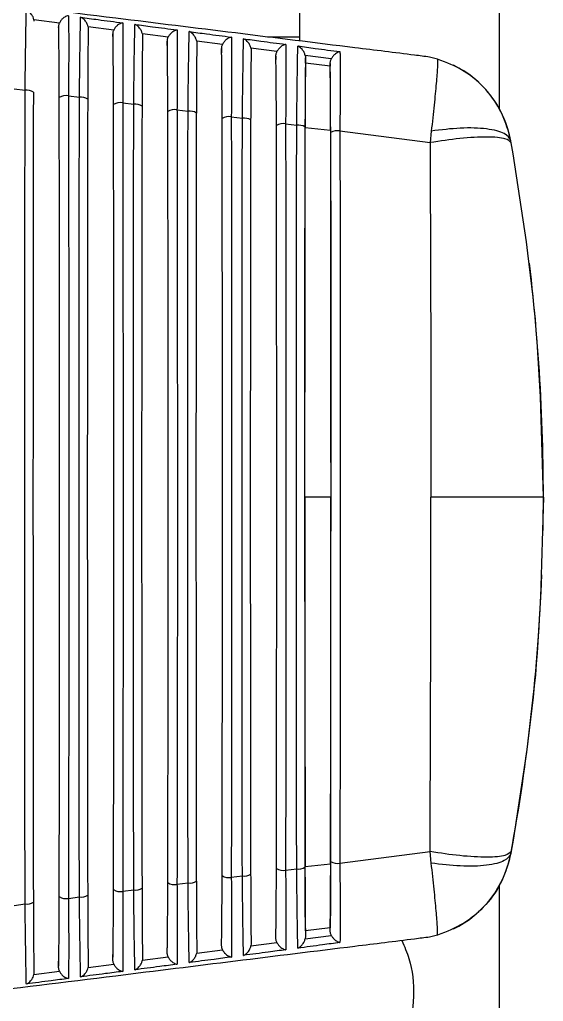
# Model space of a CAD drawing. Extents: x 7 to 135, y 1 to 99.
# Drawn here: x 133.334 to 133.932, y 44.674 to 45.795 of the extents above; entities that cross this region are included whole.
import ezdxf

# ---------------------------------------------------------------- set-up
doc = ezdxf.new("R2010")
doc.units = 0
doc.header["$MEASUREMENT"] = 0
doc.layers.add('OBJECT', color=7, linetype='CONTINUOUS')

msp = doc.modelspace()

# ---------------------------------------------------------------- linework, layer by layer
at = {"layer": 'OBJECT'}
for p, q in [((133.8811, 46.5609), (133.8811, 45.6934)), ((133.6533, 45.8094), (133.6533, 45.7747)), ((133.3791, 45.7906), (133.3499, 45.7944)), ((133.3782, 45.7863), (133.3782, 45.7793)), ((133.4412, 45.7825), (133.4118, 45.7863)), ((133.4402, 45.778), (133.4402, 45.7717)), ((133.5032, 45.7744), (133.4738, 45.7782)), ((133.5022, 45.7697), (133.5022, 45.7641)), ((133.5653, 45.7662), (133.5358, 45.7701)), ((133.6533, 45.7747), (133.6166, 45.7747)), ((133.6533, 45.7747), (133.6533, 45.7705)), ((133.5642, 45.7614), (133.5642, 45.7565)), ((133.6274, 45.758), (133.5977, 45.7619)), ((133.6262, 45.7529), (133.6262, 45.7489)), ((133.6895, 45.7498), (133.6597, 45.7537)), ((133.66, 45.7447), (133.66, 45.7511)), ((133.6882, 45.7413), (133.66, 45.7447)), ((133.6882, 45.7445), (133.6882, 45.7413)), ((133.8109, 45.7495), (133.8017, 45.7518)), ((133.829, 45.7424), (133.829, 45.7424)), ((133.3274, 45.7156), (133.3399, 45.7139)), ((133.3894, 45.7076), (133.4019, 45.7059)), ((133.4514, 45.6995), (133.4639, 45.6979)), ((133.5133, 45.6915), (133.5259, 45.6899)), ((133.5753, 45.6835), (133.588, 45.6819)), ((133.6373, 45.6755), (133.65, 45.6739)), ((133.6596, 45.6713), (133.6886, 45.6682)), ((133.6993, 45.6675), (133.8023, 45.6542)), ((133.8036, 45.6674), (133.8023, 45.6542)), ((133.895, 45.6538), (133.8946, 45.6562)), ((133.689, 45.2495), (133.6592, 45.2495)), ((133.6993, 44.8315), (133.8023, 44.8448)), ((133.8036, 44.8316), (133.8023, 44.8448)), ((133.895, 44.8452), (133.8946, 44.8428)), ((133.6373, 44.8235), (133.65, 44.8251)), ((133.6596, 44.8278), (133.6886, 44.8308)), ((133.5753, 44.8155), (133.588, 44.8171)), ((133.5133, 44.8075), (133.5259, 44.8091)), ((133.8811, 44.8057), (133.8811, 44.0181)), ((133.3894, 44.7915), (133.4019, 44.7931)), ((133.4514, 44.7995), (133.4639, 44.8011)), ((133.3274, 44.7835), (133.3399, 44.7851)), ((133.6882, 44.7578), (133.66, 44.7543)), ((133.6882, 44.7545), (133.6882, 44.7578)), ((133.6262, 44.7461), (133.6262, 44.7501)), ((133.6597, 44.7453), (133.6895, 44.7492)), ((133.66, 44.7479), (133.6597, 44.7453)), ((133.66, 44.7543), (133.66, 44.7479)), ((133.8109, 44.7495), (133.8017, 44.7472)), ((133.829, 44.7566), (133.829, 44.7566)), ((133.5642, 44.7377), (133.5642, 44.7425)), ((133.5977, 44.7371), (133.6274, 44.741)), ((133.598, 44.7395), (133.5977, 44.7371)), ((133.4402, 44.721), (133.4402, 44.7273)), ((133.4738, 44.7208), (133.5032, 44.7246)), ((133.5022, 44.7293), (133.5022, 44.7349)), ((133.5358, 44.7289), (133.5653, 44.7328)), ((133.536, 44.7312), (133.5358, 44.7289)), ((133.3782, 44.7127), (133.3782, 44.7197)), ((133.4118, 44.7127), (133.4412, 44.7165)), ((133.412, 44.7146), (133.4118, 44.7127)), ((133.474, 44.7228), (133.4738, 44.7208)), ((133.3499, 44.7046), (133.3791, 44.7084)), ((133.35, 44.7063), (133.3499, 44.7046))]:
    msp.add_line(p, q, dxfattribs=at)
for centre, radius, start, end in [((133.7765, 45.6345), 0.12, 10.4137, 64.0782), ((133.342, 45.701), 0.0131, 55.8994, 99.2581), ((133.3868, 45.6928), 0.015, 80.0857, 122.0765), ((133.404, 45.6928), 0.0133, 56.3727, 99.164), ((133.4488, 45.6846), 0.0152, 80.2005, 121.6139), ((133.466, 45.6846), 0.0135, 56.8506, 99.0691), ((133.5108, 45.6764), 0.0154, 80.3171, 121.1493), ((133.5281, 45.6765), 0.0136, 57.3297, 98.9737), ((133.5727, 45.6682), 0.0156, 80.4356, 120.6819), ((133.5901, 45.6683), 0.0138, 57.8171, 98.8722), ((133.6347, 45.66), 0.0158, 80.554, 120.2117), ((133.6521, 45.6601), 0.014, 58.3072, 98.7702), ((133.6967, 45.6517), 0.016, 80.6763, 119.7368), ((131.6816, 45.2495), 2.25, 359.0318, 6.8113), ((131.6816, 45.2495), 2.25, 349.5863, 357.7412), ((133.7765, 44.8645), 0.12, 295.9218, 349.5863), ((133.6347, 44.8391), 0.0158, 239.788, 279.446), ((133.6521, 44.8389), 0.014, 261.2289, 301.6928), ((133.6967, 44.8473), 0.016, 240.2625, 279.3243), ((133.5727, 44.8308), 0.0156, 239.3175, 279.5654), ((133.5901, 44.8307), 0.0138, 261.1279, 302.1819), ((133.466, 44.8144), 0.0135, 260.9303, 303.15), ((133.5108, 44.8226), 0.0154, 238.8486, 279.6839), ((133.5281, 44.8226), 0.0136, 261.0274, 302.6683), ((133.3868, 44.8062), 0.015, 237.9251, 279.9127), ((133.404, 44.8062), 0.0133, 260.8355, 303.627), ((133.4488, 44.8144), 0.0152, 238.3853, 279.7996), ((133.342, 44.798), 0.0131, 260.7433, 304.1005)]:
    msp.add_arc(centre, radius, start, end, dxfattribs=at)
for centre, major_axis, start_param, end_param in [((133.3682, 45.2495), (0, 2.2111), 1.360135, 1.781458), ((133.36, 45.2495), (0, 2.2105), 4.504611, 4.920167), ((133.4302, 45.2495), (0, 2.2078), 1.363514, 1.778079), ((133.422, 45.2495), (0, 2.2072), 4.507992, 4.916786), ((133.4922, 45.2495), (0, 2.2046), 1.366901, 1.774692), ((133.484, 45.2495), (0, 2.204), 4.511381, 4.913397), ((133.5542, 45.2495), (0, 2.2013), 1.370296, 1.771297), ((133.546, 45.2495), (0, 2.2007), 4.514778, 4.91), ((133.6162, 45.2495), (0, 2.1981), 1.373699, 1.767893), ((133.608, 45.2495), (0, 2.1975), 4.518183, 4.906595), ((133.6782, 45.2495), (0, 2.1948), 1.377111, 1.764481), ((133.67, 45.2495), (0, 2.1942), 4.521597, 4.903181)]:
    msp.add_ellipse(centre, major_axis=major_axis, ratio=0.008727, start_param=start_param, end_param=end_param, dxfattribs=at)
for points, knots in [([(133.8017, 45.7518), (133.796, 45.7525), (133.7676, 45.7561), (133.6482, 45.7708), (133.4184, 45.7993), (133.2113, 45.8248), (133.0953, 45.8391)], [0, 0, 0, 0, 0.024148, 0.120739, 0.507103, 1, 1, 1, 1]), ([(133.3399, 45.7139), (133.34, 45.7204), (133.3402, 45.7399), (133.3406, 45.7692), (133.341, 45.7919), (133.3412, 45.8018), (133.3413, 45.8046), (133.3413, 45.8053)], [0, 0, 0, 0, 0.150605, 0.454244, 0.757411, 0.940777, 1, 1, 1, 1]), ([(133.3499, 45.7944), (133.3496, 45.7955), (133.349, 45.7979), (133.3468, 45.8014), (133.3441, 45.8039), (133.3421, 45.805), (133.3414, 45.8053), (133.3413, 45.8053)], [0, 0, 0, 0, 0.201837, 0.452546, 0.789369, 0.992111, 1, 1, 1, 1]), ([(133.3499, 45.7944), (133.3499, 45.7943), (133.35, 45.7937), (133.35, 45.7932), (133.35, 45.7927)], [0, 0, 0, 0, 0.1620447, 1, 1, 1, 1]), ([(133.3782, 45.7863), (133.3783, 45.7875), (133.3785, 45.789), (133.379, 45.7904), (133.3791, 45.7906)], [0, 0, 0, 0, 0.845428, 1, 1, 1, 1]), ([(133.3894, 45.799), (133.3894, 45.799), (133.3886, 45.7989), (133.3866, 45.7984), (133.3836, 45.7966), (133.3808, 45.7938), (133.3796, 45.7916), (133.3791, 45.7906)], [0, 0, 0, 0, 0.0081507, 0.2069055, 0.5377494, 0.7912597, 1, 1, 1, 1]), ([(133.3894, 45.799), (133.3894, 45.7983), (133.3895, 45.7957), (133.3896, 45.7866), (133.3897, 45.7657), (133.3896, 45.7359), (133.3894, 45.7153), (133.3894, 45.7076)], [0, 0, 0, 0, 0.0590024, 0.2108554, 0.5147326, 0.8189782, 1, 1, 1, 1]), ([(133.4019, 45.7059), (133.402, 45.7124), (133.4022, 45.732), (133.4026, 45.7613), (133.403, 45.7837), (133.4032, 45.7936), (133.4033, 45.7965), (133.4033, 45.7972)], [0, 0, 0, 0, 0.152332, 0.45946, 0.766109, 0.941052, 1, 1, 1, 1]), ([(133.4033, 45.7972), (133.4099, 45.7963), (133.426, 45.7942), (133.442, 45.7921), (133.4514, 45.7909)], [0, 0, 0, 0, 0.412464, 1, 1, 1, 1]), ([(133.4118, 45.7863), (133.4116, 45.7874), (133.4109, 45.7899), (133.4086, 45.7934), (133.406, 45.7959), (133.4041, 45.7969), (133.4034, 45.7972), (133.4033, 45.7972)], [0, 0, 0, 0, 0.20674, 0.464932, 0.810713, 0.992038, 1, 1, 1, 1]), ([(133.4514, 45.7909), (133.4514, 45.7909), (133.4507, 45.7908), (133.4487, 45.7902), (133.4458, 45.7886), (133.4429, 45.7858), (133.4417, 45.7835), (133.4412, 45.7825)], [0, 0, 0, 0, 0.0082326, 0.1870017, 0.5256311, 0.7861812, 1, 1, 1, 1]), ([(133.4514, 45.7909), (133.4514, 45.7901), (133.4515, 45.7875), (133.4516, 45.778), (133.4517, 45.7567), (133.4516, 45.7271), (133.4514, 45.7068), (133.4514, 45.6995)], [0, 0, 0, 0, 0.0587321, 0.212375, 0.5198861, 0.8277772, 1, 1, 1, 1]), ([(133.4639, 45.6979), (133.464, 45.7044), (133.4642, 45.724), (133.4646, 45.7534), (133.465, 45.7756), (133.4652, 45.7855), (133.4653, 45.7883), (133.4653, 45.7891)], [0, 0, 0, 0, 0.154143, 0.464927, 0.77522, 0.941323, 1, 1, 1, 1]), ([(133.4653, 45.7891), (133.4719, 45.7882), (133.488, 45.7861), (133.504, 45.784), (133.5134, 45.7827)], [0, 0, 0, 0, 0.412431, 1, 1, 1, 1]), ([(133.4738, 45.7782), (133.4735, 45.7794), (133.4728, 45.7819), (133.4705, 45.7854), (133.4678, 45.7878), (133.466, 45.7888), (133.4654, 45.789), (133.4653, 45.7891)], [0, 0, 0, 0, 0.211947, 0.477995, 0.832967, 0.991967, 1, 1, 1, 1]), ([(133.3788, 45.7055), (133.3788, 45.7174), (133.3788, 45.7412), (133.3785, 45.7701), (133.3783, 45.7809), (133.3782, 45.7863)], [0, 0, 0, 0, 0.336125, 0.672319, 1, 1, 1, 1]), ([(133.412, 45.7844), (133.4119, 45.779), (133.4117, 45.7681), (133.4115, 45.7392), (133.4114, 45.7157), (133.4114, 45.7039)], [0, 0, 0, 0, 0.333135, 0.666223, 1, 1, 1, 1]), ([(133.4118, 45.7863), (133.4119, 45.7862), (133.412, 45.7856), (133.412, 45.7849), (133.412, 45.7844)], [0, 0, 0, 0, 0.2141516, 1, 1, 1, 1]), ([(133.4402, 45.778), (133.4403, 45.7793), (133.4405, 45.7808), (133.4411, 45.7823), (133.4412, 45.7825)], [0, 0, 0, 0, 0.819105, 1, 1, 1, 1]), ([(133.4408, 45.6975), (133.4408, 45.7094), (133.4407, 45.7333), (133.4405, 45.7619), (133.4403, 45.7728), (133.4402, 45.778)], [0, 0, 0, 0, 0.3406012, 0.6812768, 1, 1, 1, 1]), ([(133.4738, 45.7782), (133.4738, 45.7781), (133.474, 45.7774), (133.474, 45.7767), (133.474, 45.7762)], [0, 0, 0, 0, 0.257404, 1, 1, 1, 1]), ([(133.5134, 45.7827), (133.5134, 45.7827), (133.5128, 45.7826), (133.5109, 45.7821), (133.508, 45.7805), (133.505, 45.7777), (133.5038, 45.7754), (133.5032, 45.7744)], [0, 0, 0, 0, 0.008321, 0.166408, 0.512965, 0.780846, 1, 1, 1, 1]), ([(133.5134, 45.7827), (133.5134, 45.7819), (133.5135, 45.7791), (133.5136, 45.7694), (133.5136, 45.7476), (133.5135, 45.7181), (133.5134, 45.6983), (133.5133, 45.6915)], [0, 0, 0, 0, 0.058464, 0.213983, 0.525307, 0.837022, 1, 1, 1, 1]), ([(133.5259, 45.6899), (133.526, 45.6964), (133.5262, 45.716), (133.5266, 45.7454), (133.527, 45.7674), (133.5272, 45.7773), (133.5273, 45.7801), (133.5273, 45.7809)], [0, 0, 0, 0, 0.156042, 0.470659, 0.784781, 0.941593, 1, 1, 1, 1]), ([(133.5273, 45.7809), (133.5339, 45.78), (133.55, 45.7779), (133.566, 45.7758), (133.5754, 45.7745)], [0, 0, 0, 0, 0.412396, 1, 1, 1, 1]), ([(133.5358, 45.7701), (133.5354, 45.7712), (133.5347, 45.7738), (133.5323, 45.7774), (133.5297, 45.7797), (133.5279, 45.7806), (133.5274, 45.7809), (133.5273, 45.7809)], [0, 0, 0, 0, 0.217444, 0.491747, 0.856139, 0.991889, 1, 1, 1, 1]), ([(133.474, 45.7762), (133.4739, 45.7706), (133.4737, 45.7593), (133.4735, 45.7303), (133.4734, 45.7072), (133.4734, 45.6959)], [0, 0, 0, 0, 0.337675, 0.675295, 1, 1, 1, 1]), ([(133.5022, 45.7697), (133.5023, 45.771), (133.5025, 45.7726), (133.5031, 45.7741), (133.5032, 45.7744)], [0, 0, 0, 0, 0.794593, 1, 1, 1, 1]), ([(133.5028, 45.6895), (133.5028, 45.7015), (133.5027, 45.7253), (133.5025, 45.7536), (133.5023, 45.7646), (133.5022, 45.7697)], [0, 0, 0, 0, 0.345326, 0.690726, 1, 1, 1, 1]), ([(133.536, 45.7679), (133.5359, 45.762), (133.5357, 45.7504), (133.5355, 45.7214), (133.5354, 45.6988), (133.5354, 45.6879)], [0, 0, 0, 0, 0.342462, 0.684873, 1, 1, 1, 1]), ([(133.5358, 45.7701), (133.5358, 45.7699), (133.5359, 45.7691), (133.536, 45.7684), (133.536, 45.7679)], [0, 0, 0, 0, 0.29367, 1, 1, 1, 1]), ([(133.5754, 45.7745), (133.5754, 45.7745), (133.5748, 45.7744), (133.573, 45.7739), (133.5702, 45.7723), (133.5672, 45.7695), (133.5659, 45.7672), (133.5653, 45.7662)], [0, 0, 0, 0, 0.008467, 0.145055, 0.499706, 0.775224, 1, 1, 1, 1]), ([(133.5754, 45.7745), (133.5754, 45.7737), (133.5755, 45.7708), (133.5756, 45.7607), (133.5756, 45.7385), (133.5755, 45.7092), (133.5754, 45.6899), (133.5753, 45.6835)], [0, 0, 0, 0, 0.058202, 0.215691, 0.531014, 0.846743, 1, 1, 1, 1]), ([(133.588, 45.6819), (133.588, 45.6884), (133.5883, 45.708), (133.5887, 45.7375), (133.589, 45.7593), (133.5892, 45.769), (133.5893, 45.7719), (133.5893, 45.7727)], [0, 0, 0, 0, 0.158035, 0.476677, 0.794817, 0.9418599, 1, 1, 1, 1]), ([(133.5893, 45.7727), (133.5959, 45.7718), (133.612, 45.7696), (133.628, 45.7675), (133.6374, 45.7663)], [0, 0, 0, 0, 0.412355, 1, 1, 1, 1]), ([(133.5977, 45.7619), (133.5974, 45.7631), (133.5966, 45.7657), (133.5941, 45.7693), (133.5915, 45.7715), (133.5898, 45.7724), (133.5894, 45.7726), (133.5893, 45.7727)], [0, 0, 0, 0, 0.223273, 0.506276, 0.880292, 0.991808, 1, 1, 1, 1]), ([(133.5642, 45.7614), (133.5644, 45.7627), (133.5645, 45.7643), (133.5652, 45.7659), (133.5653, 45.7662)], [0, 0, 0, 0, 0.771752, 1, 1, 1, 1]), ([(133.5648, 45.6816), (133.5648, 45.6935), (133.5647, 45.7174), (133.5645, 45.7454), (133.5643, 45.7563), (133.5642, 45.7614)], [0, 0, 0, 0, 0.350317, 0.700707, 1, 1, 1, 1]), ([(133.598, 45.7595), (133.5979, 45.7535), (133.5977, 45.7415), (133.5975, 45.7125), (133.5975, 45.6903), (133.5974, 45.6799)], [0, 0, 0, 0, 0.34753, 0.695001, 1, 1, 1, 1]), ([(133.5977, 45.7619), (133.5978, 45.7617), (133.5979, 45.7609), (133.598, 45.76), (133.598, 45.7595)], [0, 0, 0, 0, 0.324216, 1, 1, 1, 1]), ([(133.6262, 45.7529), (133.6264, 45.7543), (133.6265, 45.756), (133.6272, 45.7576), (133.6274, 45.758)], [0, 0, 0, 0, 0.750481, 1, 1, 1, 1]), ([(133.6374, 45.7663), (133.6374, 45.7662), (133.6369, 45.7662), (133.6352, 45.7657), (133.6324, 45.7642), (133.6293, 45.7613), (133.628, 45.759), (133.6274, 45.758)], [0, 0, 0, 0, 0.008535, 0.122917, 0.485787, 0.769308, 1, 1, 1, 1]), ([(133.6374, 45.7663), (133.6374, 45.7654), (133.6375, 45.7623), (133.6376, 45.752), (133.6376, 45.7294), (133.6375, 45.7002), (133.6374, 45.6813), (133.6373, 45.6755)], [0, 0, 0, 0, 0.057938, 0.217496, 0.537031, 0.856977, 1, 1, 1, 1]), ([(133.65, 45.6739), (133.65, 45.6804), (133.6503, 45.7), (133.6507, 45.7296), (133.651, 45.7511), (133.6512, 45.7608), (133.6513, 45.7636), (133.6513, 45.7644)], [0, 0, 0, 0, 0.16013, 0.483, 0.805363, 0.942121, 1, 1, 1, 1]), ([(133.6513, 45.7644), (133.6579, 45.7635), (133.674, 45.7614), (133.69, 45.7592), (133.6994, 45.758)], [0, 0, 0, 0, 0.412314, 1, 1, 1, 1]), ([(133.6597, 45.7537), (133.6593, 45.7549), (133.6585, 45.7575), (133.6559, 45.7612), (133.6534, 45.7633), (133.6517, 45.7642), (133.6514, 45.7644), (133.6513, 45.7644)], [0, 0, 0, 0, 0.229447, 0.5216084, 0.9054496, 0.9917215, 1, 1, 1, 1]), ([(133.6994, 45.758), (133.6994, 45.7579), (133.699, 45.7579), (133.6973, 45.7574), (133.6946, 45.7559), (133.6915, 45.7531), (133.6901, 45.7508), (133.6895, 45.7498)], [0, 0, 0, 0, 0.008641, 0.099971, 0.471201, 0.763081, 1, 1, 1, 1]), ([(133.6994, 45.758), (133.6994, 45.7571), (133.6995, 45.7539), (133.6996, 45.7432), (133.6996, 45.7202), (133.6995, 45.6912), (133.6993, 45.6728), (133.6993, 45.6675)], [0, 0, 0, 0, 0.057677, 0.219414, 0.543375, 0.867764, 1, 1, 1, 1]), ([(133.6268, 45.6736), (133.6268, 45.6855), (133.6267, 45.7094), (133.6265, 45.7371), (133.6263, 45.748), (133.6262, 45.7529)], [0, 0, 0, 0, 0.355594, 0.71127, 1, 1, 1, 1]), ([(133.66, 45.7511), (133.6599, 45.7449), (133.6597, 45.7325), (133.6595, 45.7035), (133.6595, 45.6818), (133.6594, 45.672)], [0, 0, 0, 0, 0.3528925, 0.7057273, 1, 1, 1, 1]), ([(133.66, 45.7447), (133.6599, 45.7357), (133.6597, 45.7176), (133.6596, 45.6897), (133.6596, 45.6739), (133.6596, 45.6713)], [0, 0, 0, 0, 0.453822, 0.907586, 1, 1, 1, 1]), ([(133.6597, 45.7537), (133.6598, 45.7534), (133.6599, 45.7525), (133.66, 45.7517), (133.66, 45.7511)], [0, 0, 0, 0, 0.349915, 1, 1, 1, 1]), ([(133.6882, 45.7445), (133.6884, 45.7458), (133.6885, 45.7477), (133.6893, 45.7493), (133.6895, 45.7498)], [0, 0, 0, 0, 0.730748, 1, 1, 1, 1]), ([(133.6888, 45.6656), (133.6887, 45.6776), (133.6887, 45.7015), (133.6885, 45.7288), (133.6883, 45.7397), (133.6882, 45.7445)], [0, 0, 0, 0, 0.361188, 0.722456, 1, 1, 1, 1]), ([(133.8109, 45.7495), (133.8108, 45.7468), (133.8108, 45.7413), (133.8094, 45.7226), (133.807, 45.6979), (133.8048, 45.6775), (133.8036, 45.6674)], [0, 0, 0, 0, 0.249999, 0.499999, 0.750001, 1, 1, 1, 1]), ([(133.8946, 45.6562), (133.8917, 45.6669), (133.886, 45.6882), (133.8668, 45.7155), (133.8417, 45.7376), (133.8211, 45.7455), (133.8109, 45.7495)], [0, 0, 0, 0, 0.25, 0.4999999, 0.7500004, 1, 1, 1, 1]), ([(133.6886, 45.6682), (133.6886, 45.6794), (133.6886, 45.7036), (133.6884, 45.7275), (133.6883, 45.7386), (133.6882, 45.7413)], [0, 0, 0, 0, 0.393564, 0.855354, 1, 1, 1, 1]), ([(133.3399, 44.7851), (133.3399, 44.7916), (133.3398, 44.8242), (133.3396, 44.9622), (133.3394, 45.1813), (133.3395, 45.4605), (133.3398, 45.6295), (133.3399, 45.7139)], [0, 0, 0, 0, 0.021386, 0.106942, 0.450009, 0.725005, 1, 1, 1, 1]), ([(133.3894, 45.7076), (133.3894, 45.701), (133.3894, 45.6684), (133.3897, 45.5303), (133.3898, 45.3133), (133.3898, 45.0386), (133.3895, 44.8738), (133.3894, 44.7915)], [0, 0, 0, 0, 0.021688, 0.108454, 0.456373, 0.728187, 1, 1, 1, 1]), ([(133.4019, 44.7931), (133.4019, 44.7996), (133.4018, 44.8322), (133.4016, 44.9703), (133.4015, 45.1868), (133.4015, 45.4604), (133.4018, 45.6241), (133.4019, 45.7059)], [0, 0, 0, 0, 0.021766, 0.108843, 0.45801, 0.729005, 1, 1, 1, 1]), ([(133.4514, 45.6995), (133.4514, 45.693), (133.4514, 45.6604), (133.4516, 45.5222), (133.4518, 45.3078), (133.4517, 45.0386), (133.4515, 44.8792), (133.4514, 44.7995)], [0, 0, 0, 0, 0.022079, 0.110408, 0.464597, 0.732298, 1, 1, 1, 1]), ([(133.4639, 44.8011), (133.4639, 44.8076), (133.4639, 44.8403), (133.4636, 44.9784), (133.4635, 45.1923), (133.4636, 45.4604), (133.4638, 45.6187), (133.4639, 45.6979)], [0, 0, 0, 0, 0.02216, 0.110812, 0.466297, 0.733148, 1, 1, 1, 1]), ([(133.5133, 45.6915), (133.5134, 45.685), (133.5134, 45.6523), (133.5136, 45.5141), (133.5138, 45.3023), (133.5137, 45.0387), (133.5135, 44.8845), (133.5133, 44.8075)], [0, 0, 0, 0, 0.022484, 0.112433, 0.473119, 0.736559, 1, 1, 1, 1]), ([(133.5259, 44.8091), (133.5259, 44.8156), (133.5259, 44.8483), (133.5257, 44.9865), (133.5255, 45.1978), (133.5256, 45.4604), (133.5258, 45.6134), (133.5259, 45.6899)], [0, 0, 0, 0, 0.022568, 0.112852, 0.474885, 0.737443, 1, 1, 1, 1]), ([(133.5753, 45.6835), (133.5753, 45.677), (133.5754, 45.6443), (133.5756, 45.506), (133.5757, 45.2969), (133.5757, 45.0387), (133.5754, 44.8899), (133.5753, 44.8155)], [0, 0, 0, 0, 0.022904, 0.114532, 0.481956, 0.740978, 1, 1, 1, 1]), ([(133.588, 44.8171), (133.5879, 44.8237), (133.5879, 44.8564), (133.5877, 44.9947), (133.5875, 45.2033), (133.5876, 45.4603), (133.5878, 45.608), (133.588, 45.6819)], [0, 0, 0, 0, 0.022991, 0.114968, 0.483793, 0.741896, 1, 1, 1, 1]), ([(133.6373, 45.6755), (133.6373, 45.669), (133.6374, 45.6362), (133.6376, 45.4979), (133.6377, 45.2914), (133.6376, 45.0387), (133.6374, 44.8952), (133.6373, 44.8235)], [0, 0, 0, 0, 0.023339, 0.116711, 0.491126, 0.745563, 1, 1, 1, 1]), ([(133.65, 44.8251), (133.65, 44.8317), (133.6499, 44.8644), (133.6497, 45.0028), (133.6496, 45.2087), (133.6497, 45.4603), (133.6499, 45.6027), (133.65, 45.6739)], [0, 0, 0, 0, 0.02343, 0.117165, 0.493037, 0.746519, 1, 1, 1, 1]), ([(133.6592, 45.2495), (133.6592, 45.3088), (133.6593, 45.4503), (133.6595, 45.59), (133.6596, 45.6713)], [0, 0, 0, 0, 0.418548, 1, 1, 1, 1]), ([(133.6886, 45.6682), (133.6888, 45.5905), (133.689, 45.4518), (133.689, 45.3112), (133.689, 45.2495)], [0, 0, 0, 0, 0.560761, 1, 1, 1, 1]), ([(133.6993, 45.6675), (133.6993, 45.661), (133.6994, 45.6282), (133.6996, 45.4898), (133.6997, 45.2859), (133.6996, 45.0388), (133.6994, 44.9006), (133.6993, 44.8315)], [0, 0, 0, 0, 0.023792, 0.118973, 0.500647, 0.750324, 1, 1, 1, 1]), ([(133.8946, 45.6562), (133.8928, 45.6592), (133.8892, 45.6653), (133.8681, 45.6704), (133.8384, 45.6715), (133.8149, 45.6687), (133.8036, 45.6674)], [0, 0, 0, 0, 0.241561, 0.499999, 0.758439, 1, 1, 1, 1]), ([(133.895, 45.6538), (133.8934, 45.6556), (133.8901, 45.6593), (133.8687, 45.661), (133.838, 45.6595), (133.8139, 45.6559), (133.8023, 45.6542)], [0, 0, 0, 0, 0.24117, 0.499999, 0.75883, 1, 1, 1, 1]), ([(133.8023, 45.6542), (133.8025, 45.5877), (133.8031, 45.4536), (133.8032, 45.3179), (133.8033, 45.2495)], [0, 0, 0, 0, 0.496376, 1, 1, 1, 1]), ([(133.9316, 45.2495), (133.9301, 45.3173), (133.927, 45.4529), (133.9057, 45.5868), (133.895, 45.6538)], [0, 0, 0, 0, 0.5, 1, 1, 1, 1]), ([(133.6592, 45.2495), (133.6592, 45.1903), (133.6593, 45.0487), (133.6595, 44.909), (133.6596, 44.8278)], [0, 0, 0, 0, 0.418548, 1, 1, 1, 1]), ([(133.6886, 44.8308), (133.6888, 44.9085), (133.689, 45.0472), (133.689, 45.1878), (133.689, 45.2495)], [0, 0, 0, 0, 0.560761, 1, 1, 1, 1]), ([(133.8023, 44.8448), (133.8025, 44.9113), (133.8031, 45.0454), (133.8032, 45.1811), (133.8033, 45.2495)], [0, 0, 0, 0, 0.496376, 1, 1, 1, 1]), ([(133.9316, 45.2495), (133.9299, 45.2495), (133.9262, 45.2495), (133.8967, 45.2495), (133.8537, 45.2495), (133.8197, 45.2495), (133.8033, 45.2495)], [0, 0, 0, 0, 0.2407717, 0.499999, 0.7592268, 1, 1, 1, 1]), ([(133.9316, 45.2495), (133.9301, 45.1817), (133.927, 45.0461), (133.9057, 44.9122), (133.895, 44.8452)], [0, 0, 0, 0, 0.5, 1, 1, 1, 1]), ([(133.895, 44.8452), (133.8934, 44.8434), (133.8901, 44.8397), (133.8687, 44.838), (133.838, 44.8395), (133.8139, 44.8431), (133.8023, 44.8448)], [0, 0, 0, 0, 0.24117, 0.499999, 0.75883, 1, 1, 1, 1]), ([(133.8946, 44.8428), (133.8928, 44.8398), (133.8892, 44.8337), (133.8681, 44.8286), (133.8384, 44.8275), (133.8149, 44.8303), (133.8036, 44.8316)], [0, 0, 0, 0, 0.2415611, 0.4999994, 0.7584387, 1, 1, 1, 1]), ([(133.8946, 44.8428), (133.8917, 44.8321), (133.886, 44.8108), (133.8668, 44.7835), (133.8417, 44.7615), (133.8211, 44.7535), (133.8109, 44.7495)], [0, 0, 0, 0, 0.2499997, 0.4999997, 0.7500002, 1, 1, 1, 1]), ([(133.6262, 44.7461), (133.6263, 44.7523), (133.6265, 44.7647), (133.6267, 44.7937), (133.6268, 44.8155), (133.6268, 44.8254)], [0, 0, 0, 0, 0.352325, 0.704579, 1, 1, 1, 1]), ([(133.6513, 44.7346), (133.6513, 44.7354), (133.6512, 44.7385), (133.651, 44.7489), (133.6506, 44.7715), (133.6503, 44.8006), (133.65, 44.8194), (133.65, 44.8251)], [0, 0, 0, 0, 0.057876, 0.218013, 0.53802, 0.858387, 1, 1, 1, 1]), ([(133.6594, 44.8271), (133.6595, 44.8151), (133.6595, 44.7913), (133.6597, 44.7638), (133.6599, 44.7528), (133.66, 44.7479)], [0, 0, 0, 0, 0.356144, 0.712377, 1, 1, 1, 1]), ([(133.66, 44.7543), (133.6599, 44.7633), (133.6597, 44.7814), (133.6596, 44.8093), (133.6596, 44.8251), (133.6596, 44.8278)], [0, 0, 0, 0, 0.453823, 0.907586, 1, 1, 1, 1]), ([(133.6882, 44.7545), (133.6883, 44.7609), (133.6885, 44.7737), (133.6887, 44.8027), (133.6888, 44.824), (133.6888, 44.8334)], [0, 0, 0, 0, 0.357962, 0.715855, 1, 1, 1, 1]), ([(133.6886, 44.8308), (133.6886, 44.8196), (133.6886, 44.7955), (133.6884, 44.7715), (133.6883, 44.7604), (133.6882, 44.7578)], [0, 0, 0, 0, 0.393564, 0.855354, 1, 1, 1, 1]), ([(133.6993, 44.8315), (133.6993, 44.825), (133.6995, 44.8053), (133.6996, 44.7756), (133.6996, 44.7543), (133.6995, 44.7446), (133.6994, 44.7419), (133.6994, 44.7411)], [0, 0, 0, 0, 0.16173, 0.488574, 0.814945, 0.942319, 1, 1, 1, 1]), ([(133.8109, 44.7495), (133.8108, 44.7522), (133.8108, 44.7577), (133.8094, 44.7764), (133.807, 44.8011), (133.8048, 44.8215), (133.8036, 44.8316)], [0, 0, 0, 0, 0.2499995, 0.499999, 0.7500005, 1, 1, 1, 1]), ([(133.5642, 44.7377), (133.5643, 44.7437), (133.5645, 44.7557), (133.5647, 44.7847), (133.5648, 44.807), (133.5648, 44.8174)], [0, 0, 0, 0, 0.347002, 0.693943, 1, 1, 1, 1]), ([(133.5753, 44.8155), (133.5754, 44.809), (133.5755, 44.7894), (133.5756, 44.7598), (133.5756, 44.7379), (133.5755, 44.7281), (133.5754, 44.7253), (133.5754, 44.7245)], [0, 0, 0, 0, 0.157481, 0.4757308, 0.7935208, 0.9417951, 1, 1, 1, 1]), ([(133.5893, 44.7264), (133.5893, 44.7272), (133.5892, 44.7301), (133.589, 44.7402), (133.5886, 44.7624), (133.5882, 44.7916), (133.588, 44.8109), (133.588, 44.8171)], [0, 0, 0, 0, 0.0581366, 0.2161782, 0.5319476, 0.8480674, 1, 1, 1, 1]), ([(133.5974, 44.8191), (133.5975, 44.8072), (133.5975, 44.7833), (133.5977, 44.7555), (133.5979, 44.7445), (133.598, 44.7395)], [0, 0, 0, 0, 0.350807, 0.701699, 1, 1, 1, 1]), ([(133.6373, 44.8235), (133.6374, 44.817), (133.6375, 44.7974), (133.6376, 44.7677), (133.6376, 44.7461), (133.6375, 44.7364), (133.6374, 44.7336), (133.6374, 44.7328)], [0, 0, 0, 0, 0.159552, 0.481991, 0.803963, 0.942058, 1, 1, 1, 1]), ([(133.4734, 44.8031), (133.4734, 44.7912), (133.4735, 44.7675), (133.4737, 44.7389), (133.4739, 44.7281), (133.474, 44.7228)], [0, 0, 0, 0, 0.340988, 0.682056, 1, 1, 1, 1]), ([(133.5022, 44.7293), (133.5023, 44.7351), (133.5025, 44.7467), (133.5027, 44.7758), (133.5028, 44.7985), (133.5028, 44.8095)], [0, 0, 0, 0, 0.341978, 0.683892, 1, 1, 1, 1]), ([(133.5133, 44.8075), (133.5134, 44.801), (133.5135, 44.7814), (133.5136, 44.7519), (133.5136, 44.7298), (133.5135, 44.7199), (133.5134, 44.7171), (133.5134, 44.7163)], [0, 0, 0, 0, 0.155511, 0.46978, 0.783592, 0.941533, 1, 1, 1, 1]), ([(133.5273, 44.7181), (133.5273, 44.7189), (133.5272, 44.7217), (133.527, 44.7315), (133.5266, 44.7533), (133.5262, 44.7827), (133.526, 44.8024), (133.5259, 44.8091)], [0, 0, 0, 0, 0.058404, 0.21445, 0.526194, 0.838268, 1, 1, 1, 1]), ([(133.5354, 44.8111), (133.5354, 44.7992), (133.5355, 44.7754), (133.5357, 44.7472), (133.5359, 44.7363), (133.536, 44.7312)], [0, 0, 0, 0, 0.345763, 0.691607, 1, 1, 1, 1]), ([(133.3782, 44.7127), (133.3783, 44.7182), (133.3785, 44.729), (133.3788, 44.7581), (133.3788, 44.7817), (133.3788, 44.7935)], [0, 0, 0, 0, 0.332713, 0.665366, 1, 1, 1, 1]), ([(133.3894, 44.7915), (133.3894, 44.785), (133.3896, 44.7654), (133.3897, 44.736), (133.3896, 44.7135), (133.3895, 44.7036), (133.3894, 44.7007), (133.3894, 44.7)], [0, 0, 0, 0, 0.151845, 0.458695, 0.765105, 0.940995, 1, 1, 1, 1]), ([(133.4033, 44.7018), (133.4033, 44.7025), (133.4032, 44.7051), (133.403, 44.7143), (133.4027, 44.7352), (133.4022, 44.7649), (133.402, 44.7854), (133.4019, 44.7931)], [0, 0, 0, 0, 0.0589458, 0.2112873, 0.5155342, 0.8200937, 1, 1, 1, 1]), ([(133.4114, 44.7951), (133.4114, 44.7833), (133.4115, 44.7595), (133.4117, 44.7307), (133.4119, 44.7199), (133.412, 44.7146)], [0, 0, 0, 0, 0.336463, 0.673003, 1, 1, 1, 1]), ([(133.4402, 44.721), (133.4403, 44.7266), (133.4405, 44.7379), (133.4407, 44.7669), (133.4408, 44.7901), (133.4408, 44.8015)], [0, 0, 0, 0, 0.337219, 0.674379, 1, 1, 1, 1]), ([(133.4514, 44.7995), (133.4514, 44.793), (133.4516, 44.7734), (133.4517, 44.7439), (133.4516, 44.7216), (133.4515, 44.7117), (133.4514, 44.7089), (133.4514, 44.7081)], [0, 0, 0, 0, 0.153634, 0.464107, 0.774128, 0.941265, 1, 1, 1, 1]), ([(133.4653, 44.71), (133.4653, 44.7107), (133.4652, 44.7134), (133.465, 44.7229), (133.4646, 44.7442), (133.4642, 44.7737), (133.464, 44.7939), (133.4639, 44.8011)], [0, 0, 0, 0, 0.0586738, 0.2128222, 0.5207281, 0.8289543, 1, 1, 1, 1]), ([(133.3413, 44.6937), (133.3413, 44.6944), (133.3412, 44.6969), (133.341, 44.7057), (133.3407, 44.7262), (133.3402, 44.756), (133.34, 44.777), (133.3399, 44.7851)], [0, 0, 0, 0, 0.05922, 0.20983, 0.510595, 0.811653, 1, 1, 1, 1]), ([(133.3494, 44.7872), (133.3494, 44.7753), (133.3495, 44.7516), (133.3497, 44.7224), (133.3499, 44.7117), (133.35, 44.7063)], [0, 0, 0, 0, 0.332168, 0.664417, 1, 1, 1, 1]), ([(133.8017, 44.7472), (133.796, 44.7465), (133.7676, 44.7429), (133.6482, 44.7282), (133.4184, 44.6997), (133.2113, 44.6742), (133.0953, 44.6599)], [0, 0, 0, 0, 0.024148, 0.120739, 0.507103, 1, 1, 1, 1]), ([(133.6895, 44.7492), (133.6894, 44.7494), (133.6888, 44.7507), (133.6883, 44.7525), (133.6883, 44.7541), (133.6882, 44.7545)], [0, 0, 0, 0, 0.112379, 0.78408, 1, 1, 1, 1]), ([(133.6895, 44.7492), (133.6901, 44.7482), (133.6915, 44.7459), (133.6946, 44.7431), (133.6973, 44.7416), (133.699, 44.7411), (133.6994, 44.7411), (133.6994, 44.7411)], [0, 0, 0, 0, 0.236921, 0.528797, 0.900027, 0.991359, 1, 1, 1, 1]), ([(133.5653, 44.7328), (133.5653, 44.7329), (133.5647, 44.7341), (133.5643, 44.7358), (133.5643, 44.7373), (133.5642, 44.7377)], [0, 0, 0, 0, 0.081381, 0.802652, 1, 1, 1, 1]), ([(133.5893, 44.7264), (133.5894, 44.7264), (133.5898, 44.7266), (133.5915, 44.7275), (133.5941, 44.7297), (133.5966, 44.7333), (133.5974, 44.7359), (133.5977, 44.7371)], [0, 0, 0, 0, 0.008192, 0.119706, 0.493722, 0.776725, 1, 1, 1, 1]), ([(133.6274, 44.741), (133.6273, 44.7412), (133.6267, 44.7424), (133.6263, 44.7441), (133.6263, 44.7457), (133.6262, 44.7461)], [0, 0, 0, 0, 0.097622, 0.793533, 1, 1, 1, 1]), ([(133.6274, 44.741), (133.628, 44.74), (133.6293, 44.7377), (133.6323, 44.7349), (133.6351, 44.7334), (133.6369, 44.7329), (133.6374, 44.7328), (133.6374, 44.7328)], [0, 0, 0, 0, 0.225637, 0.50698, 0.868223, 0.991467, 1, 1, 1, 1]), ([(133.6513, 44.7346), (133.6514, 44.7346), (133.6517, 44.7348), (133.6534, 44.7357), (133.6559, 44.7378), (133.6585, 44.7415), (133.6593, 44.7441), (133.6597, 44.7453)], [0, 0, 0, 0, 0.0082807, 0.0945515, 0.4783876, 0.7705517, 1, 1, 1, 1]), ([(133.6994, 44.7411), (133.6928, 44.7402), (133.6768, 44.738), (133.6607, 44.7359), (133.6513, 44.7346)], [0, 0, 0, 0, 0.412315, 1, 1, 1, 1]), ([(133.77, 44.7432), (133.773, 44.7365), (133.7873, 44.704), (133.7814, 44.6356), (133.7521, 44.5543), (133.7073, 44.4826), (133.6713, 44.4408), (133.6533, 44.4198)], [0, 0, 0, 0, 0.068212, 0.329387, 0.565667, 0.782525, 1, 1, 1, 1]), ([(133.5032, 44.7246), (133.5032, 44.7247), (133.5027, 44.7259), (133.5023, 44.7275), (133.5022, 44.729), (133.5022, 44.7293)], [0, 0, 0, 0, 0.063504, 0.811443, 1, 1, 1, 1]), ([(133.5032, 44.7246), (133.5038, 44.7236), (133.505, 44.7214), (133.5079, 44.7186), (133.5108, 44.7169), (133.5127, 44.7164), (133.5134, 44.7163), (133.5134, 44.7163)], [0, 0, 0, 0, 0.216123, 0.482666, 0.828156, 0.99168, 1, 1, 1, 1]), ([(133.5273, 44.7181), (133.5274, 44.7181), (133.5279, 44.7184), (133.5297, 44.7193), (133.5323, 44.7216), (133.5347, 44.7252), (133.5354, 44.7278), (133.5358, 44.7289)], [0, 0, 0, 0, 0.00811, 0.143859, 0.508252, 0.782552, 1, 1, 1, 1]), ([(133.5754, 44.7245), (133.5688, 44.7236), (133.5528, 44.7215), (133.5367, 44.7194), (133.5273, 44.7181)], [0, 0, 0, 0, 0.412395, 1, 1, 1, 1]), ([(133.5653, 44.7328), (133.5659, 44.7318), (133.5671, 44.7295), (133.5701, 44.7267), (133.573, 44.7251), (133.5748, 44.7246), (133.5754, 44.7245), (133.5754, 44.7245)], [0, 0, 0, 0, 0.220752, 0.49453, 0.847821, 0.991534, 1, 1, 1, 1]), ([(133.6374, 44.7328), (133.6308, 44.7319), (133.6148, 44.7297), (133.5987, 44.7276), (133.5893, 44.7264)], [0, 0, 0, 0, 0.412355, 1, 1, 1, 1]), ([(133.4412, 44.7165), (133.4411, 44.7166), (133.4406, 44.7177), (133.4403, 44.7193), (133.4402, 44.7207), (133.4402, 44.721)], [0, 0, 0, 0, 0.04393, 0.819918, 1, 1, 1, 1]), ([(133.4412, 44.7165), (133.4417, 44.7155), (133.4429, 44.7133), (133.4457, 44.7105), (133.4487, 44.7088), (133.4507, 44.7082), (133.4514, 44.7081), (133.4514, 44.7081)], [0, 0, 0, 0, 0.211703, 0.47131, 0.809147, 0.991767, 1, 1, 1, 1]), ([(133.4653, 44.71), (133.4654, 44.71), (133.466, 44.7102), (133.4678, 44.7112), (133.4705, 44.7136), (133.4728, 44.7171), (133.4735, 44.7197), (133.4738, 44.7208)], [0, 0, 0, 0, 0.008034, 0.167034, 0.522003, 0.788055, 1, 1, 1, 1]), ([(133.5134, 44.7163), (133.5068, 44.7154), (133.4908, 44.7133), (133.4747, 44.7112), (133.4653, 44.71)], [0, 0, 0, 0, 0.41243, 1, 1, 1, 1]), ([(133.3413, 44.6937), (133.3414, 44.6937), (133.3421, 44.694), (133.3441, 44.6951), (133.3468, 44.6976), (133.349, 44.7011), (133.3496, 44.7035), (133.3499, 44.7046)], [0, 0, 0, 0, 0.007889, 0.21063, 0.547449, 0.798162, 1, 1, 1, 1]), ([(133.3791, 44.7084), (133.3791, 44.7084), (133.3786, 44.7096), (133.3783, 44.711), (133.3782, 44.7125), (133.3782, 44.7127)], [0, 0, 0, 0, 0.022496, 0.828093, 1, 1, 1, 1]), ([(133.3791, 44.7084), (133.3796, 44.7074), (133.3808, 44.7052), (133.3836, 44.7024), (133.3865, 44.7007), (133.3886, 44.7001), (133.3894, 44.7), (133.3894, 44.7)], [0, 0, 0, 0, 0.207489, 0.460455, 0.790814, 0.991849, 1, 1, 1, 1]), ([(133.4033, 44.7018), (133.4034, 44.7018), (133.4041, 44.7021), (133.406, 44.7032), (133.4086, 44.7056), (133.4109, 44.7091), (133.4116, 44.7116), (133.4118, 44.7127)], [0, 0, 0, 0, 0.007961, 0.189286, 0.535068, 0.793255, 1, 1, 1, 1]), ([(133.4514, 44.7081), (133.4448, 44.7073), (133.4288, 44.7052), (133.4127, 44.7031), (133.4033, 44.7018)], [0, 0, 0, 0, 0.412462, 1, 1, 1, 1]), ([(133.3894, 44.7), (133.3828, 44.6991), (133.3668, 44.697), (133.3507, 44.695), (133.3413, 44.6937)], [0, 0, 0, 0, 0.412497, 1, 1, 1, 1])]:
    msp.add_open_spline(points, degree=3, knots=knots, dxfattribs=at)

doc.saveas('drawing.dxf')
